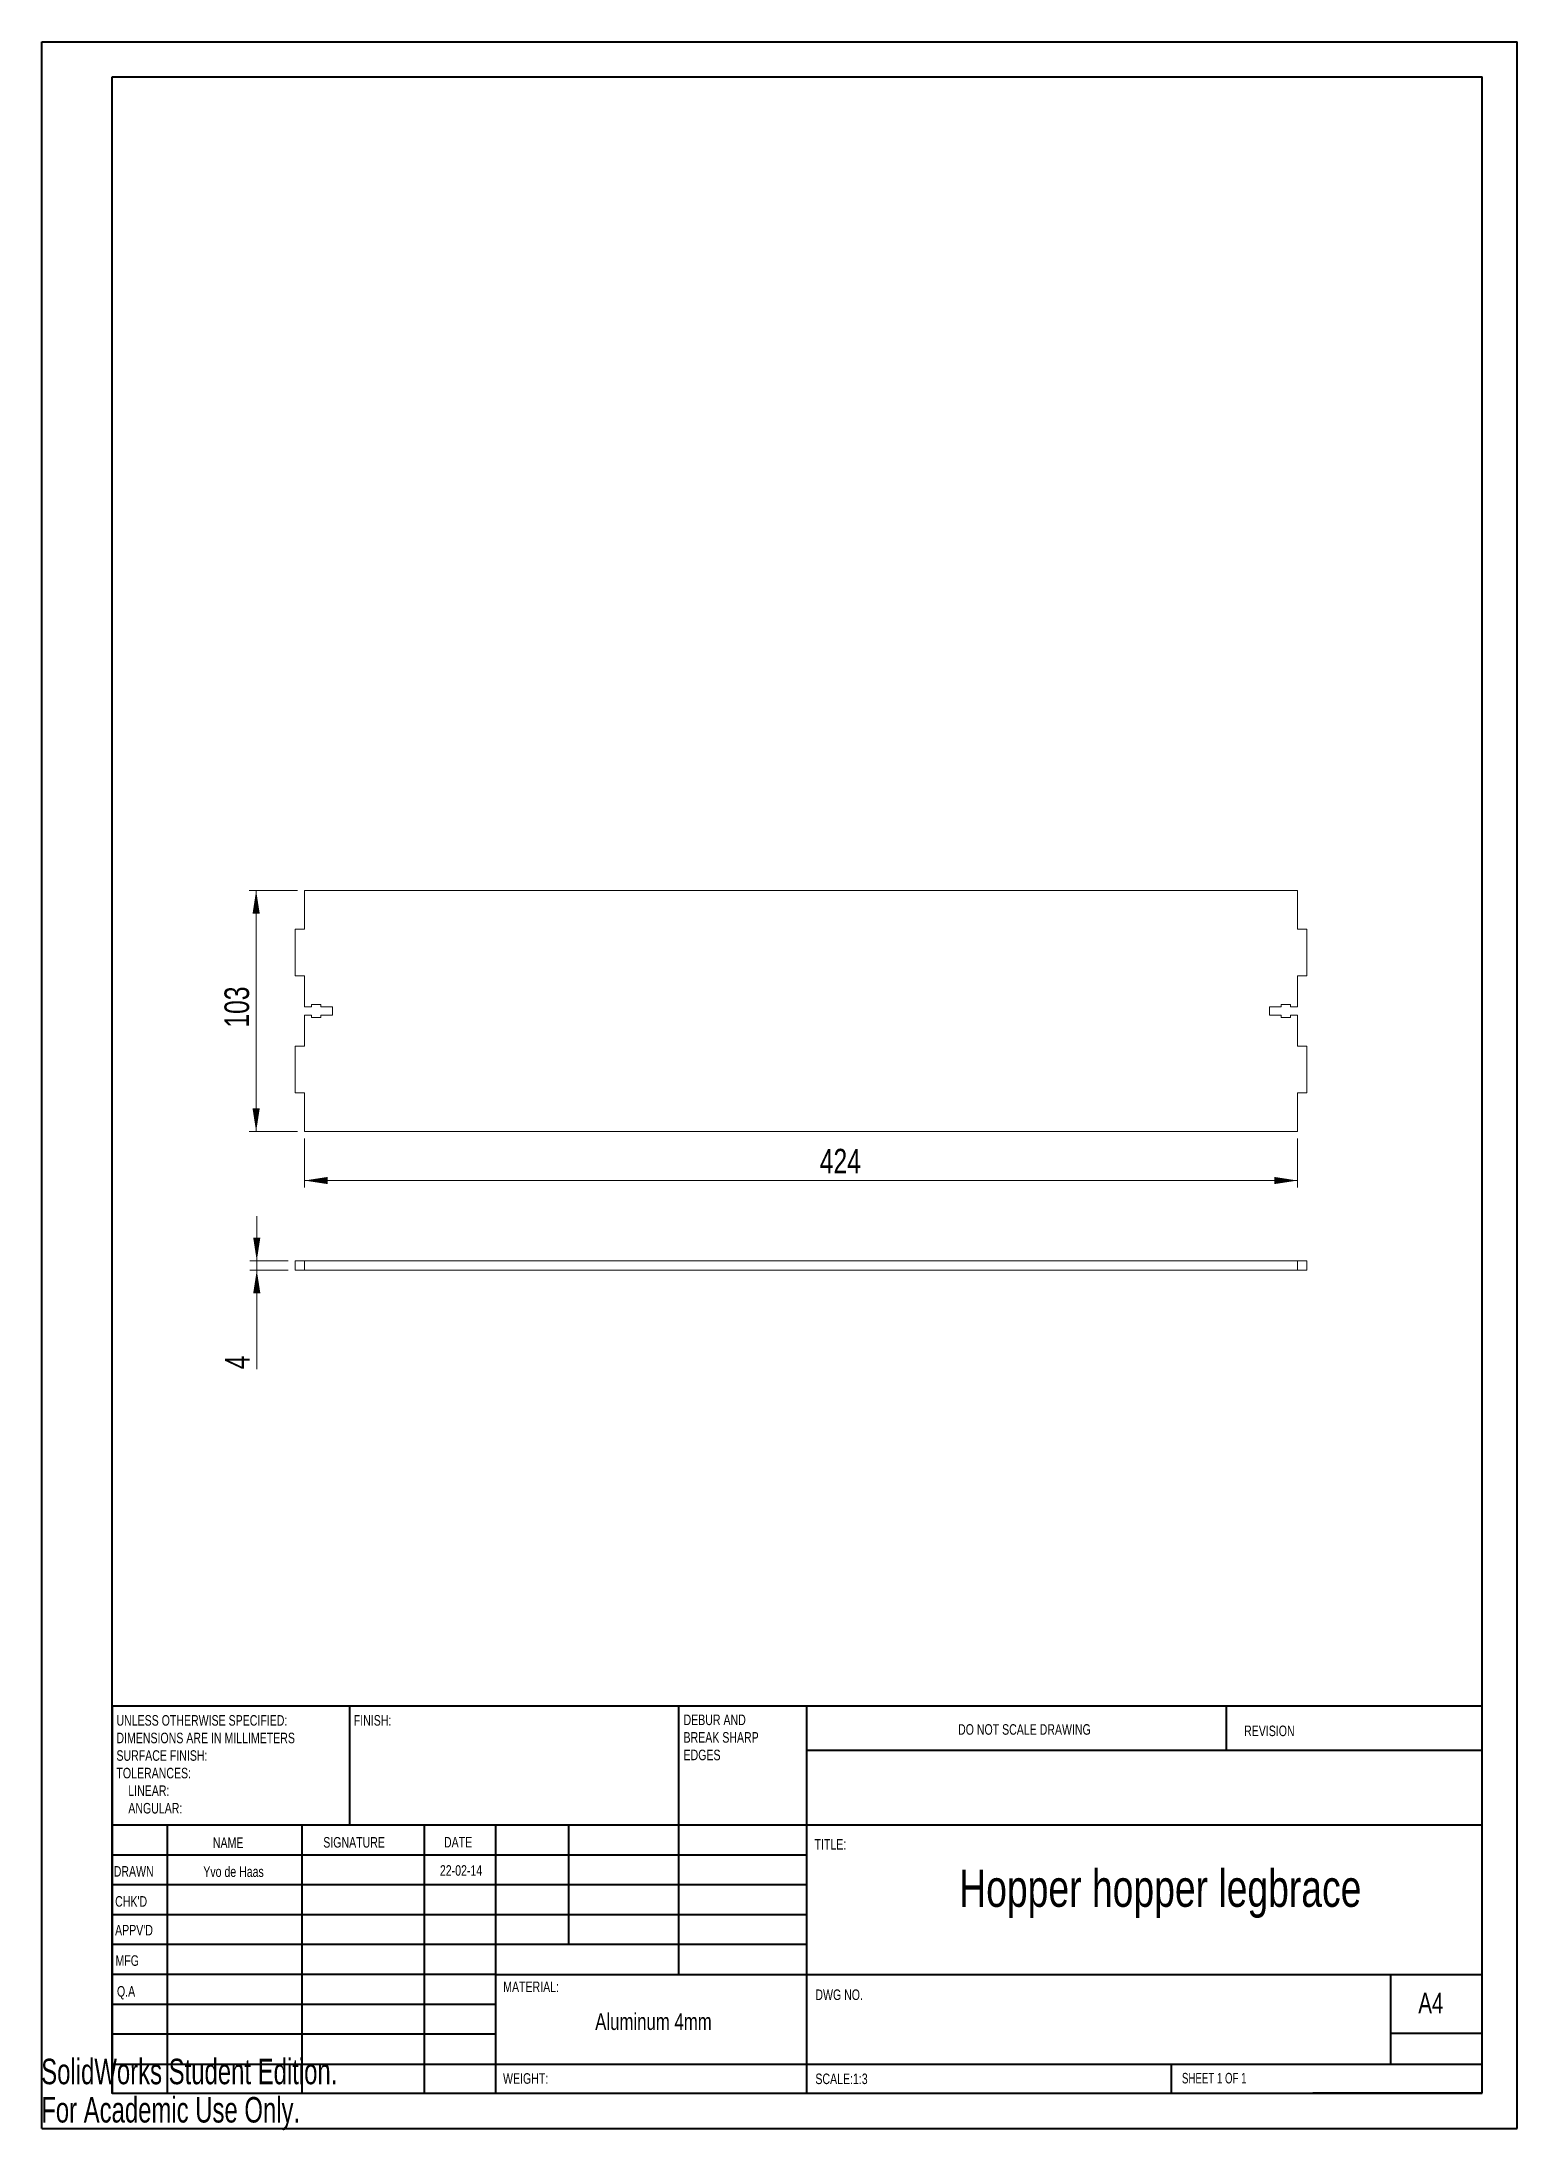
# Model space of a CAD drawing. Header units: millimetres. Extents: x 0 to 210, y 0 to 297.
import ezdxf

# ---------------------------------------------------------------- set-up
doc = ezdxf.new("R2010")
doc.units = ezdxf.units.MM
doc.styles.add('SLDTEXTSTYLE0', font='TXT', dxfattribs={"width": 0.75})
doc.styles.add('SLDTEXTSTYLE1', font='TXT', dxfattribs={"width": 0.6875})
doc.styles.add('SLDTEXTSTYLE2', font='TXT', dxfattribs={"width": 0.7})
doc.dimstyles.new('SLDDIMSTYLE0', dxfattribs={"dimtxt": 3.5, "dimasz": 3.302, "dimexe": 0, "dimexo": 0.0625, "dimgap": 0.875, "dimtad": 1, "dimlfac": 3, "dimrnd": 1e-09, "dimzin": 12, "dimdsep": 46, "dimtxsty": 'SLDTEXTSTYLE0', "dimsah": 1, "dimcen": 0.09, "dimadec": 0, "dimazin": 3, "dimtfac": 1, "dimtofl": 0, "dimtmove": 0, "dimatfit": 3, "dimfxl": 0, "dimfrac": 2, "dimtolj": 1, "dimtzin": 12, "dimarcsym": 0})
doc.dimstyles.new('SLDDIMSTYLE1', dxfattribs={"dimtxt": 3.5, "dimasz": 3.302, "dimexe": 0, "dimexo": 0.0625, "dimgap": 0.875, "dimtad": 1, "dimlfac": 3, "dimrnd": 1e-09, "dimzin": 12, "dimdsep": 46, "dimtxsty": 'SLDTEXTSTYLE0', "dimsah": 1, "dimcen": 0.09, "dimadec": 0, "dimazin": 3, "dimtfac": 1, "dimtmove": 0, "dimatfit": 0, "dimfxl": 0, "dimfrac": 2, "dimtolj": 1, "dimtzin": 12, "dimarcsym": 0})

# ---------------------------------------------------------------- blocks, each defined once
blk = doc.blocks.new('SW_NOTE_0')
at = {"color": 0, "linetype": 'Continuous', "lineweight": 0, "char_height": 1.5, "attachment_point": 1, "style": 'SLDTEXTSTYLE0'}
for s, insert in [('DEBUR AND', (0, 1.93)), ('BREAK SHARP', (0, -0.57)), ('EDGES', (0, -3.07))]:
    blk.add_mtext(s, dxfattribs=dict(at, insert=insert))
blk = doc.blocks.new('SW_NOTE_1')
at = {"color": 0, "linetype": 'Continuous', "lineweight": 0, "char_height": 1.5, "attachment_point": 1, "style": 'SLDTEXTSTYLE0'}
for s, insert in [('UNLESS OTHERWISE SPECIFIED:', (0, 1.93)), ('DIMENSIONS ARE IN MILLIMETERS', (0, -0.57)), ('TOLERANCES:', (0, -5.57)), ('SURFACE FINISH:', (0, -3.07)), ('LINEAR:', (1.69, -8.07)), ('ANGULAR:', (1.69, -10.57))]:
    blk.add_mtext(s, dxfattribs=dict(at, insert=insert))
blk = doc.blocks.new('_D')
at = {"color": 7, "linetype": 'Continuous', "lineweight": 0}
for p, q in [((37.47, 141.09), (37.47, 134.13)), ((178.8, 141.09), (178.8, 134.13)), ((37.47, 135.13), (178.8, 135.13))]:
    blk.add_line(p, q, dxfattribs=at)
for points in [[(37.47, 135.13), (40.77, 134.62), (40.77, 135.64)], [(178.8, 135.13), (175.5, 135.64), (175.5, 134.62)]]:
    blk.add_solid(points, dxfattribs=at)
at = {"color": 7, "linetype": 'Continuous', "lineweight": 0, "insert": (110.81, 139.64, 0.7), "char_height": 3.5, "attachment_point": 1, "style": 'SLDTEXTSTYLE0'}
blk.add_mtext('424', dxfattribs=at)
blk = doc.blocks.new('_D_1')
at = {"color": 7, "linetype": 'Continuous', "lineweight": 0}
for p, q in [((36.47, 176.42), (29.59, 176.42)), ((30.59, 142.09), (30.59, 176.42)), ((36.47, 142.09), (29.59, 142.09))]:
    blk.add_line(p, q, dxfattribs=at)
for points in [[(30.59, 176.42), (30.08, 173.12), (31.1, 173.12)], [(30.59, 142.09), (31.1, 145.39), (30.08, 145.39)]]:
    blk.add_solid(points, dxfattribs=at)
at = {"color": 7, "linetype": 'Continuous', "lineweight": 0, "insert": (26.08, 156.89, 0.7), "char_height": 3.5, "attachment_point": 1, "rotation": 90, "style": 'SLDTEXTSTYLE0'}
blk.add_mtext('103', dxfattribs=at)
blk = doc.blocks.new('_D_2')
at = {"color": 7, "linetype": 'Continuous', "lineweight": 0}
for p, q in [((30.68, 123.7), (30.68, 130.05)), ((35.14, 123.7), (29.68, 123.7)), ((35.14, 122.37), (29.68, 122.37)), ((30.68, 123.7), (30.68, 122.37)), ((30.68, 122.37), (30.68, 108.28))]:
    blk.add_line(p, q, dxfattribs=at)
for points in [[(30.68, 123.7), (31.19, 127.01), (30.17, 127.01)], [(30.68, 122.37), (30.17, 119.07), (31.19, 119.07)]]:
    blk.add_solid(points, dxfattribs=at)
at = {"color": 7, "linetype": 'Continuous', "lineweight": 0, "insert": (26.17, 108.28, 0.03), "char_height": 3.5, "attachment_point": 1, "rotation": 90, "style": 'SLDTEXTSTYLE0'}
blk.add_mtext('4', dxfattribs=at)

msp = doc.modelspace()

# ---------------------------------------------------------------- linework, layer by layer
at = {"color": 7, "linetype": 'Continuous', "lineweight": 40}
for p, q in [((0.0788, 0.2148), (0.0788, 297.2148)), ((0.0788, 297.2148), (210.0788, 297.2148)), ((210.0788, 0.2148), (210.0788, 297.2148)), ((210.0788, 292.2148), (210.0788, 297.2148)), ((10.0788, 292.2148), (205.0788, 292.2148)), ((10.0788, 5.2148), (10.0788, 292.2148)), ((205.0788, 5.2148), (205.0788, 292.2148)), ((10.1108, 60.3709), (205.0788, 60.3709)), ((10.1108, 60.3709), (10.1108, 5.1209)), ((43.9108, 43.3709), (43.9108, 60.3709)), ((90.7108, 60.3709), (90.7108, 22.1209)), ((108.9108, 60.3709), (108.9108, 5.1209)), ((168.6788, 54.0898), (168.6788, 60.4648)), ((205.0788, 53.9959), (108.9108, 53.9959)), ((205.0788, 43.3709), (10.1108, 43.3709)), ((17.9108, 43.3709), (17.9108, 5.1209)), ((37.1018, 43.3709), (37.1018, 5.1209)), ((54.5097, 43.3709), (54.5097, 5.1209)), ((64.7108, 5.1209), (64.7108, 43.3709)), ((75.1108, 26.3709), (75.1108, 43.3709)), ((108.9108, 39.1209), (10.1108, 39.1209)), ((108.9108, 34.8709), (10.1108, 34.8709)), ((108.9108, 30.6209), (10.1108, 30.6209)), ((108.9108, 26.3709), (10.1108, 26.3709)), ((64.7108, 22.1209), (10.1108, 22.1209)), ((64.7108, 22.1209), (205.0788, 22.1209)), ((192.0788, 9.4648), (192.0788, 22.2148)), ((64.7108, 17.8709), (10.1108, 17.8709)), ((64.7108, 13.6209), (10.1108, 13.6209)), ((205.0788, 13.7148), (192.0788, 13.7148)), ((10.1108, 9.3709), (205.0788, 9.3709)), ((160.8788, 5.2148), (160.8788, 9.4648)), ((10.0788, 5.2148), (205.0788, 5.2148)), ((205.0788, 5.2148), (180.9883, 5.2148)), ((0.0788, 0.2148), (210.0788, 0.2148))]:
    msp.add_line(p, q, dxfattribs=at)
at = {"color": 7, "linetype": 'Continuous', "lineweight": 15}
for p, q in [((37.4703, 176.4219), (37.4703, 170.9219)), ((178.8036, 176.4219), (37.4703, 176.4219)), ((178.8036, 170.9219), (178.8036, 176.4219)), ((36.137, 170.9219), (36.137, 164.2553)), ((37.4703, 170.9219), (36.137, 170.9219)), ((180.137, 170.9219), (178.8036, 170.9219)), ((180.137, 164.2553), (180.137, 170.9219)), ((36.137, 164.2553), (37.4703, 164.2553)), ((37.4703, 164.2553), (37.4703, 159.8386)), ((178.8036, 164.2553), (180.137, 164.2553)), ((178.8036, 159.8386), (178.8036, 164.2553)), ((38.4703, 159.8386), (37.4703, 159.8386)), ((37.4703, 158.6719), (37.4703, 154.2553)), ((37.4703, 158.6719), (38.4703, 158.6719)), ((39.8036, 160.1719), (38.4703, 160.1719)), ((38.4703, 160.1719), (38.4703, 159.8386)), ((38.4703, 158.6719), (38.4703, 158.3386)), ((38.4703, 158.3386), (39.8036, 158.3386)), ((39.8036, 159.8386), (39.8036, 160.1719)), ((41.4703, 159.8386), (39.8036, 159.8386)), ((39.8036, 158.3386), (39.8036, 158.6719)), ((39.8036, 158.6719), (41.4703, 158.6719)), ((41.4703, 158.6719), (41.4703, 159.8386)), ((176.4703, 159.8386), (174.8036, 159.8386)), ((174.8036, 159.8386), (174.8036, 158.6719)), ((174.8036, 158.6719), (176.4703, 158.6719)), ((177.8036, 160.1719), (176.4703, 160.1719)), ((176.4703, 160.1719), (176.4703, 159.8386)), ((176.4703, 158.6719), (176.4703, 158.3386)), ((176.4703, 158.3386), (177.8036, 158.3386)), ((177.8036, 159.8386), (177.8036, 160.1719)), ((178.8036, 159.8386), (177.8036, 159.8386)), ((177.8036, 158.3386), (177.8036, 158.6719)), ((177.8036, 158.6719), (178.8036, 158.6719)), ((178.8036, 154.2553), (178.8036, 158.6719)), ((36.137, 154.2553), (36.137, 147.5886)), ((37.4703, 154.2553), (36.137, 154.2553)), ((180.137, 154.2553), (178.8036, 154.2553)), ((180.137, 147.5886), (180.137, 154.2553)), ((36.137, 147.5886), (37.4703, 147.5886)), ((37.4703, 147.5886), (37.4703, 142.0886)), ((178.8036, 147.5886), (180.137, 147.5886)), ((178.8036, 142.0886), (178.8036, 147.5886)), ((37.4703, 142.0886), (178.8036, 142.0886)), ((36.137, 122.3711), (36.137, 123.7044)), ((36.137, 123.7044), (37.4703, 123.7044)), ((36.137, 122.3711), (37.4703, 122.3711)), ((37.4703, 123.7044), (178.8036, 123.7044)), ((37.4703, 122.3711), (37.4703, 123.7044)), ((37.4703, 122.3711), (178.8036, 122.3711)), ((178.8036, 122.3711), (178.8036, 123.7044)), ((178.8036, 123.7044), (180.137, 123.7044)), ((178.8036, 122.3711), (180.137, 122.3711)), ((180.137, 122.3711), (180.137, 123.7044))]:
    msp.add_line(p, q, dxfattribs=at)

# ---------------------------------------------------------------- block references
at = {"color": 7, "linetype": 'Continuous', "lineweight": 0}
for name, p in [('SW_NOTE_1', (10.7045, 57.1083)), ('SW_NOTE_0', (91.42, 57.1904))]:
    msp.add_blockref(name, p, dxfattribs=at)

# ---------------------------------------------------------------- texts
for s, insert, char_height, attachment_point, style in [('FINISH:', (44.4821, 59.0402), 1.5, 1, 'SLDTEXTSTYLE0'), ('DO NOT SCALE DRAWING', (130.4935, 57.7478), 1.5, 1, 'SLDTEXTSTYLE0'), ('REVISION', (171.2064, 57.5497), 1.5, 1, 'SLDTEXTSTYLE0'), ('NAME', (24.4331, 41.6224), 1.5, 1, 'SLDTEXTSTYLE0'), ('SIGNATURE', (40.1444, 41.6827), 1.5, 1, 'SLDTEXTSTYLE0'), ('DATE', (57.3255, 41.6971), 1.5, 1, 'SLDTEXTSTYLE0'), ('TITLE:', (110.067, 41.3993), 1.5, 1, 'SLDTEXTSTYLE0'), ('DRAWN', (10.323, 37.5506), 1.5, 1, 'SLDTEXTSTYLE0'), ('Yvo de Haas', (27.374, 37.5043), 1.4986, 2, 'SLDTEXTSTYLE0'), ('22-02-14', (59.7545, 37.68), 1.4986, 2, 'SLDTEXTSTYLE0'), ('Hopper hopper legbrace', (159.2842, 37.0427), 5.291667, 2, 'SLDTEXTSTYLE0'), ("CHK'D", (10.5213, 33.2753), 1.5, 1, 'SLDTEXTSTYLE0'), ("APPV'D", (10.5125, 29.1852), 1.5, 1, 'SLDTEXTSTYLE0'), ('MFG', (10.566, 24.8546), 1.5, 1, 'SLDTEXTSTYLE0'), ('MATERIAL:', (65.7567, 21.107), 1.5, 1, 'SLDTEXTSTYLE0'), ('Q.A', (10.7799, 20.4706), 1.5, 1, 'SLDTEXTSTYLE0'), ('DWG NO.', (110.1848, 19.9896), 1.5, 1, 'SLDTEXTSTYLE0'), ('A4', (195.9998, 19.5152), 2.91042, 1, 'SLDTEXTSTYLE0'), ('Aluminum 4mm', (87.1391, 16.6065), 2.38125, 2, 'SLDTEXTSTYLE0'), ('WEIGHT:', (65.7286, 8.0702), 1.4986, 1, 'SLDTEXTSTYLE0'), ('SCALE:1:3', (110.1848, 8.021), 1.5, 1, 'SLDTEXTSTYLE0'), ('SHEET 1 OF 1', (162.3571, 8.1149), 1.5, 1, 'SLDTEXTSTYLE1')]:
    msp.add_mtext(s, dxfattribs=dict(at, insert=insert, char_height=char_height, attachment_point=attachment_point, style=style))
at = {"color": 7, "linetype": 'Continuous', "char_height": 3.633, "attachment_point": 1, "style": 'SLDTEXTSTYLE2'}
for s, insert in [('SolidWorks Student Edition.', (0, 10.1327)), ('For Academic Use Only.', (0, 4.6832))]:
    msp.add_mtext(s, dxfattribs=dict(at, insert=insert))

# ---------------------------------------------------------------- dimensions: what is measured, and where the dimension line sits
at = {"color": 7, "linetype": 'Continuous', "lineweight": 0}
for base, p1, p2, dimstyle, picture, middle in [((30.5883, 176.4219), (37.4703, 142.0886), (37.4703, 176.4219), 'SLDDIMSTYLE0', '_D_1', (30.5883, 162.1869)), ((30.6783, 122.3711), (36.137, 123.7044), (36.137, 122.3711), 'SLDDIMSTYLE1', '_D_2', (30.6783, 110.9951))]:
    dim = msp.add_linear_dim(base=base, p1=p1, p2=p2, angle=90, dimstyle=dimstyle, dxfattribs=at)
    dim.commit()
    dim.dimension.update_dxf_attribs({"geometry": picture, "text_midpoint": middle, "dimtype": 160})
dim = msp.add_linear_dim(base=(178.8036, 135.1312), p1=(37.4703, 142.0886), p2=(178.8036, 142.0886), dimstyle='SLDDIMSTYLE0', dxfattribs=at)
dim.commit()
dim.dimension.update_dxf_attribs({"geometry": '_D', "text_midpoint": (116.1145, 135.1312), "dimtype": 160})

doc.saveas('drawing.dxf')
